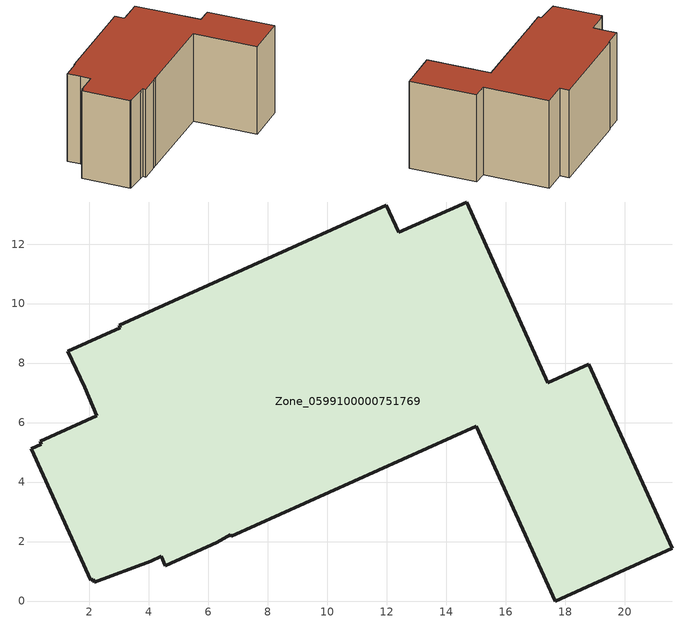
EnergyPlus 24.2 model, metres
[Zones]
Zone_0599100000751769
 floor ground (C_G): 2.26,6.23 1.85,7.19 1.28,8.4 3.04,9.19 3.01,9.27 11.99,13.3 12.4,12.4 14.69,13.42 17.42,7.34 18.79,7.96 21.61,1.77 17.67,0 15.02,5.88 6.78,2.18 6.74,2.22 6.3,1.97 4.56,1.19 4.42,1.5 4.06,1.34 2.17,0.63 2.13,0.74 2.06,0.69 0.04,5.11 0.39,5.27 0.35,5.37 z0
 wall outside (C_F): 17.42,7.34 14.69,13.42 12.4,12.4 11.99,13.3 3.01,9.27 3.04,9.19 1.28,8.4 1.85,7.19 2.26,6.23 0.35,5.37 0.39,5.27 0.04,5.11 2.06,0.69 2.13,0.74 2.17,0.63 4.06,1.34 4.42,1.5 4.56,1.19 6.3,1.97 6.74,2.22 6.78,2.18 15.02,5.88 17.67,0 21.61,1.77 18.79,7.96 17.42,7.34 z0:9.34
 roof outside (C_R): 1.85,7.19 2.26,6.23 0.35,5.37 0.39,5.27 0.04,5.11 2.06,0.69 2.13,0.74 2.17,0.63 4.06,1.34 4.42,1.5 4.56,1.19 6.3,1.97 6.74,2.22 6.78,2.18 15.02,5.88 17.67,0 21.61,1.77 18.79,7.96 17.42,7.34 14.69,13.42 12.4,12.4 11.99,13.3 3.01,9.27 3.04,9.19 1.28,8.4 z9.34
[BUILDING]
Pand.0599100000751769: North Axis=0; Terrain=City; Loads Convergence Tolerance Value=0.04; Temperature Convergence Tolerance Value=0.4; Solar Distribution=FullExterior; Maximum Number of Warmup Days=25; Minimum Number of Warmup Days=1
[Site:Location]
Rotterdam.The.Hague.AP_ZH_NLD Design_Conditions: Latitude=51.96; Longitude=4.45; Time Zone=1; Elevation=-4.5
[SITE:GROUNDTEMPERATURE:BUILDINGSURFACE]
18, 18, 18, 18, 18, 18, 18, 18, 18, 18, 18, 18
[MATERIAL] Thermal Absorptance=0.9; Solar Absorptance=0.7; Visible Absorptance=0.7
Name | Roughness | Thickness | Conductivity | Density | Specific Heat
G.D.2006-2014 | MediumSmooth | 0.15 | 0.06 | 540 | 1210
F.D.2006-2014 | Rough | 0.3 | 0.12 | 1920 | 840
R.D.2006-2014 | MediumRough | 0.2 | 0.08 | 1500 | 1000
[CONSTRUCTION]
C_G: G.D.2006-2014
C_F: F.D.2006-2014
C_R: R.D.2006-2014
[ZONE]
Zone_0599100000751769: Type=1; Multiplier=1; Ceiling Height=Autocalculate; Volume=Autocalculate; Floor Area=autocalculate; Part of Total Floor Area=Yes
[ZONEINFILTRATION:DESIGNFLOWRATE]
Infil_Zone_0599100000751769: Zone or ZoneList or Space or SpaceList=Zone_0599100000751769; Schedule=AlwaysOn; Design Flow Rate Calculation Method=Flow/Area; Flow Rate per Floor Area=0.0021; Constant Term Coefficient=1; Temperature Term Coefficient=0; Velocity Term Coefficient=0; Velocity Squared Term Coefficient=0
[HVACTEMPLATE:ZONE:IDEALLOADSAIRSYSTEM]
Zone_0599100000751769: Maximum Heating Supply Air Temperature=50; Minimum Cooling Supply Air Temperature=13; Maximum Heating Supply Air Humidity Ratio=0.0156; Minimum Cooling Supply Air Humidity Ratio=0.0077; Heating Limit=NoLimit; Cooling Limit=NoLimit; Dehumidification Control Type=ConstantSensibleHeatRatio; Cooling Sensible Heat Ratio=0.7; Dehumidification Setpoint=60; Humidification Control Type=None; Humidification Setpoint=30; Outdoor Air Method=None; Outdoor Air Flow Rate per Person=0.00944; Outdoor Air Flow Rate per Zone Floor Area=0; Outdoor Air Flow Rate per Zone=0; Demand Controlled Ventilation Type=None; Outdoor Air Economizer Type=NoEconomizer; Heat Recovery Type=None; Sensible Heat Recovery Effectiveness=0.7; Latent Heat Recovery Effectiveness=0.65
[ZONECONTROL:THERMOSTAT]
ThermostatControl_Zone_0599100000751769: Zone or ZoneList=Zone_0599100000751769; Control Type Schedule=DualSetpointControlType; Control 1=Thermostat_Zone_0599100000751769; Temperature Difference Between Cutout And Setpoint=0
[THERMOSTATSETPOINT:DUALSETPOINT]
Thermostat_Zone_0599100000751769: Heating Setpoint Temperature Schedule=HeatingSetpoint_Zone_0599100000751769; Cooling Setpoint Temperature Schedule=CoolingSetpoint_Zone_0599100000751769
[SCHEDULE:COMPACT]
HeatingSetpoint_Zone_0599100000751769: Through: 12/31, For: AllDays, Until: 24:00, 21
CoolingSetpoint_Zone_0599100000751769: Through: 12/31, For: AllDays, Until: 24:00, 24
DualSetpointControlType: Through: 12/31, For: AllDays, Until: 24:00, 4
AlwaysOn: Through: 12/31, For: AllDays, Until: 24:00, 1
